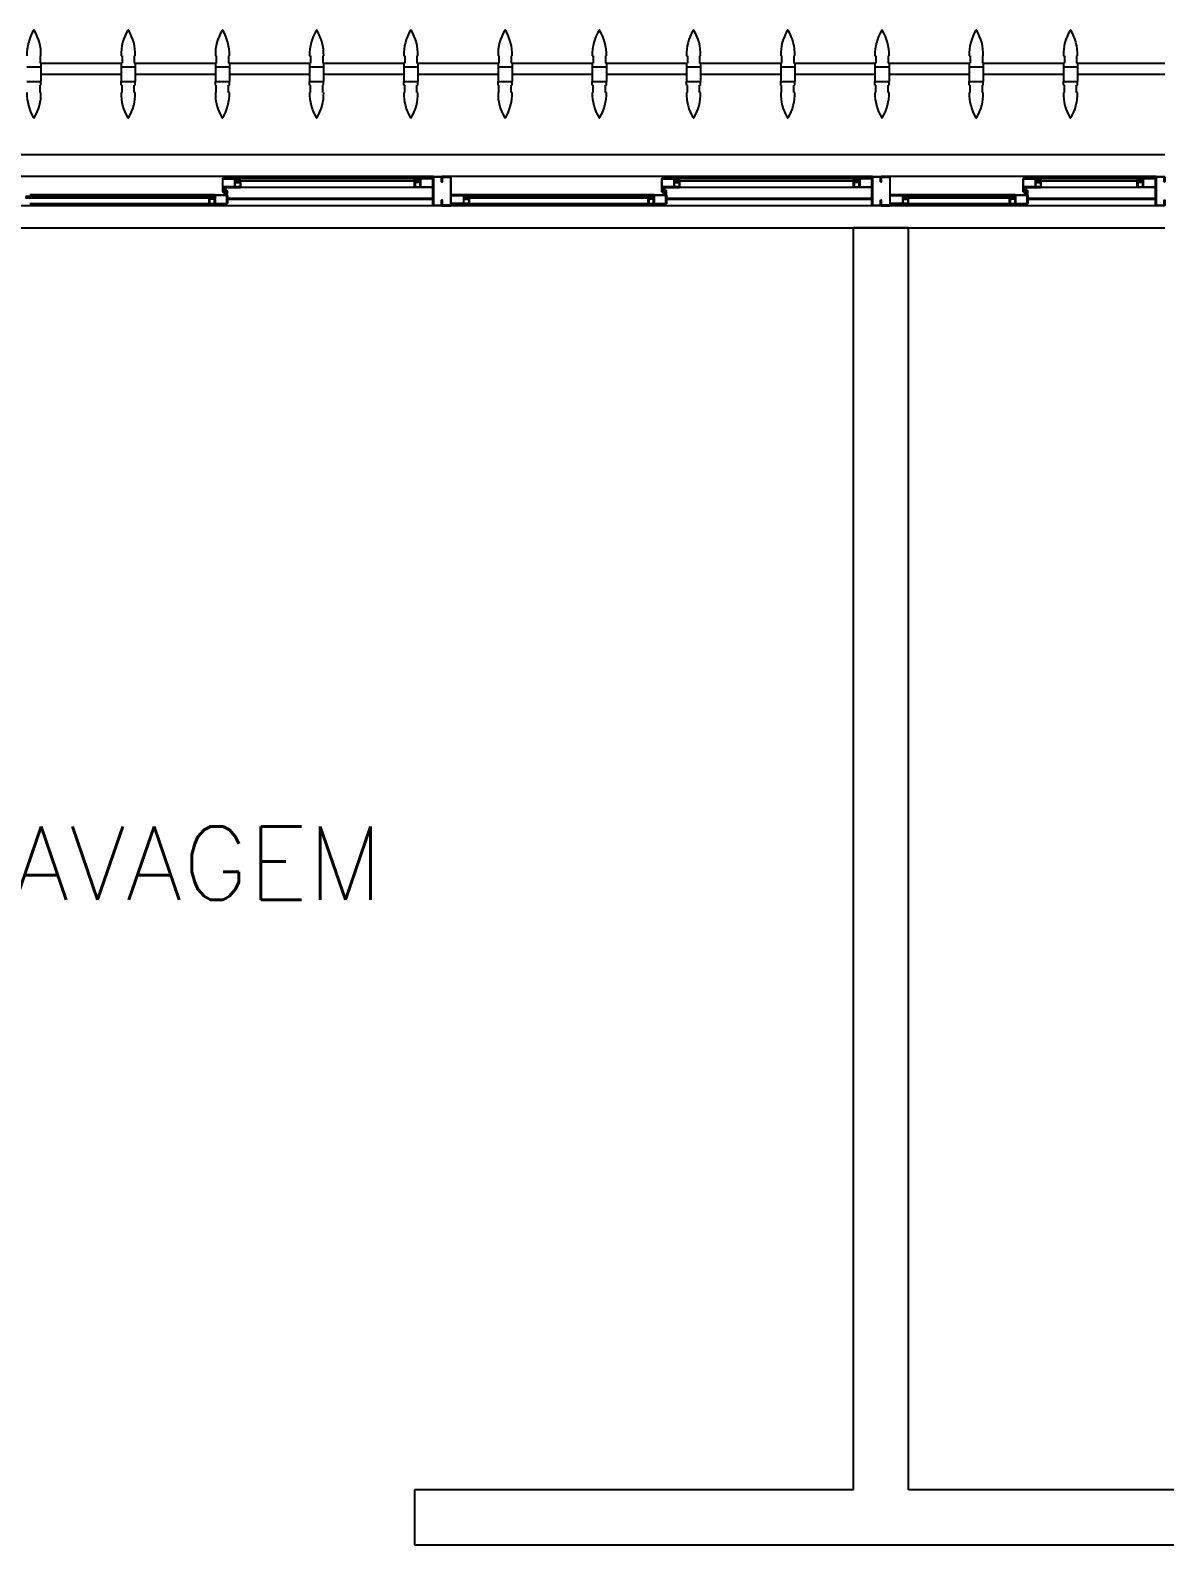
# Model space of a CAD drawing. Header units: millimetres. Extents: x 2686 to 2939, y 1294 to 1441.
# Drawn here: x 2763.171 to 2766.271, y 1406.775 to 1410.915 of the extents above; entities that cross this region are included whole.
import ezdxf

# ---------------------------------------------------------------- set-up
doc = ezdxf.new("R2010")
doc.units = ezdxf.units.MM
for name, color, linetype in [('AR-ALV', 2, 'Continuous'), ('AR-BRISES', 1, 'Continuous'), ('AR-ESQ', 1, 'Continuous'), ('AR-PEITORIL', 1, 'Continuous'), ('BR-PAINEL', 1, 'Continuous'), ('BR-SUPORTE', 1, 'Continuous'), ('DT-ESQ-BAGUETE-C', 1, 'Continuous'), ('DT-ESQ-BAGUETE-V', 1, 'Continuous'), ('DT-ESQ-CHAPA DOBRADA-V', 1, 'Continuous'), ('DT-ESQ-PERFIL CADEIRA-C', 2, 'Continuous'), ('DT-ESQ-PERFIL CADEIRA-V', 2, 'Continuous'), ('DT-ESQ-PERFIL U SIMPLES-C', 2, 'Continuous'), ('DT-ESQ-PERFIL U-C', 2, 'Continuous'), ('DT-ESQ-PERFIL U-V', 1, 'Continuous'), ('DT-ESQ-VIDRO-C', 2, 'Continuous'), ('DT-TXTMOD', 1, 'Continuous'), ('TEXTO', 2, 'Continuous')]:
    doc.layers.add(name, color=color, linetype=linetype)
doc.styles.add('S10', font='simplex.shx', dxfattribs={"height": 0.1})
doc.styles.add('UNB-100', font='simplex.shx', dxfattribs={"height": 0.2})

# ---------------------------------------------------------------- blocks, each defined once
blk = doc.blocks.new('EF40-P')
at = {"layer": 'DT-ESQ-BAGUETE-C', "ltscale": 0.1}
for points in [[(0.4225, -0.08), (0.409, -0.08), (0.409, -0.0785), (0.422, -0.0785, 0.414214), (0.4225, -0.078), (0.4225, -0.067, 0.414214), (0.422, -0.0665), (0.409, -0.0665), (0.409, -0.065), (0.4225, -0.065, -0.414214), (0.424, -0.0665), (0.424, -0.0785, -0.414214)], [(0.7015, -0.08), (0.715, -0.08), (0.715, -0.0785), (0.702, -0.0785, -0.414214), (0.7015, -0.078), (0.7015, -0.067, -0.414214), (0.702, -0.0665), (0.715, -0.0665), (0.715, -0.065), (0.7015, -0.065, 0.414214), (0.7, -0.0665), (0.7, -0.0785, 0.414214)], [(1.41, -0.08), (1.3965, -0.08), (1.3965, -0.0785), (1.4095, -0.0785, 0.414214), (1.41, -0.078), (1.41, -0.067, 0.414214), (1.4095, -0.0665), (1.3965, -0.0665), (1.3965, -0.065), (1.41, -0.065, -0.414214), (1.4115, -0.0665), (1.4115, -0.0785, -0.414214)], [(1.9015, -0.08), (1.915, -0.08), (1.915, -0.0785), (1.902, -0.0785, -0.414214), (1.9015, -0.078), (1.9015, -0.067, -0.414214), (1.902, -0.0665), (1.915, -0.0665), (1.915, -0.065), (1.9015, -0.065, 0.414214), (1.9, -0.0665), (1.9, -0.0785, 0.414214)], [(2.61, -0.08), (2.5965, -0.08), (2.5965, -0.0785), (2.6095, -0.0785, 0.414214), (2.61, -0.078), (2.61, -0.067, 0.414214), (2.6095, -0.0665), (2.5965, -0.0665), (2.5965, -0.065), (2.61, -0.065, -0.414214), (2.6115, -0.0665), (2.6115, -0.0785, -0.414214)], [(0.0735, -0.125), (0.06, -0.125), (0.06, -0.1235), (0.073, -0.1235, 0.414214), (0.0735, -0.123), (0.0735, -0.112, 0.414214), (0.073, -0.1115), (0.06, -0.1115), (0.06, -0.11), (0.0735, -0.11, -0.414214), (0.075, -0.1115), (0.075, -0.1235, -0.414214)], [(0.339, -0.125), (0.3525, -0.125), (0.3525, -0.1235), (0.3395, -0.1235, -0.414214), (0.339, -0.123), (0.339, -0.112, -0.414214), (0.3395, -0.1115), (0.3525, -0.1115), (0.3525, -0.11), (0.339, -0.11, 0.414214), (0.3375, -0.1115), (0.3375, -0.1235, 0.414214)], [(0.8485, -0.125), (0.835, -0.125), (0.835, -0.1235), (0.848, -0.1235, 0.414214), (0.8485, -0.123), (0.8485, -0.112, 0.414214), (0.848, -0.1115), (0.835, -0.1115), (0.835, -0.11), (0.8485, -0.11, -0.414214), (0.85, -0.1115), (0.85, -0.1235, -0.414214)], [(1.3265, -0.125), (1.34, -0.125), (1.34, -0.1235), (1.327, -0.1235, -0.414214), (1.3265, -0.123), (1.3265, -0.112, -0.414214), (1.327, -0.1115), (1.34, -0.1115), (1.34, -0.11), (1.3265, -0.11, 0.414214), (1.325, -0.1115), (1.325, -0.1235, 0.414214)], [(2.0485, -0.125), (2.035, -0.125), (2.035, -0.1235), (2.048, -0.1235, 0.414214), (2.0485, -0.123), (2.0485, -0.112, 0.414214), (2.048, -0.1115), (2.035, -0.1115), (2.035, -0.11), (2.0485, -0.11, -0.414214), (2.05, -0.1115), (2.05, -0.1235, -0.414214)], [(2.5265, -0.125), (2.54, -0.125), (2.54, -0.1235), (2.527, -0.1235, -0.414214), (2.5265, -0.123), (2.5265, -0.112, -0.414214), (2.527, -0.1115), (2.54, -0.1115), (2.54, -0.11), (2.5265, -0.11, 0.414214), (2.525, -0.1115), (2.525, -0.1235, 0.414214)]]:
    blk.add_lwpolyline(points, format="xyb", close=True, dxfattribs=at)
at = {"layer": 'DT-ESQ-BAGUETE-V', "ltscale": 0.1}
for p, q in [((0.4225, -0.065), (0.7015, -0.065)), ((1.41, -0.065), (1.9015, -0.065)), ((2.61, -0.065), (3.1015, -0.065)), ((0.0735, -0.11), (0.339, -0.11)), ((0.8485, -0.11), (1.3265, -0.11)), ((2.0485, -0.11), (2.5265, -0.11))]:
    blk.add_line(p, q, dxfattribs=at)
at = {"layer": 'DT-ESQ-CHAPA DOBRADA-V', "ltscale": 0.1}
for p, q in [((0.025, -0.077), (0.374, -0.077)), ((0.025, -0.08), (0.374, -0.08)), ((0.8, -0.077), (1.3615, -0.077)), ((0.8, -0.08), (1.3615, -0.08)), ((2, -0.077), (2.5615, -0.077)), ((2, -0.08), (2.5615, -0.08))]:
    blk.add_line(p, q, dxfattribs=at)
at = {"layer": 'DT-ESQ-PERFIL CADEIRA-C', "ltscale": 0.1}
for p, q in [((0.376, -0.0885), (0.4225, -0.0885)), ((0.75, -0.0885), (0.7015, -0.0885)), ((1.3635, -0.0885), (1.41, -0.0885)), ((1.95, -0.0885), (1.9015, -0.0885)), ((2.5635, -0.0885), (2.61, -0.0885)), ((0.025, -0.1335), (0.0735, -0.1335)), ((0.3855, -0.1335), (0.339, -0.1335)), ((0.8, -0.1335), (0.8485, -0.1335)), ((1.373, -0.1335), (1.3265, -0.1335)), ((2, -0.1335), (2.0485, -0.1335)), ((2.573, -0.1335), (2.5265, -0.1335))]:
    blk.add_line(p, q, dxfattribs=at)
for points in [[(0.4225, -0.087, -1), (0.4225, -0.09), (0.376, -0.09, -0.414214), (0.374, -0.088), (0.374, -0.067, -0.414214), (0.376, -0.065), (0.4075, -0.065, -0.414214), (0.409, -0.0665), (0.409, -0.087)], [(0.409, -0.0885, -0.198913), (0.4079, -0.0881, -0.198913), (0.4075, -0.087), (0.4075, -0.067, 0.414214), (0.407, -0.0665), (0.376, -0.0665, 0.414214), (0.3755, -0.067), (0.3755, -0.088, 0.414214), (0.376, -0.0885)], [(0.7015, -0.09), (0.75, -0.09), (0.75, -0.0885), (0.715, -0.0885, 0.198912), (0.7161, -0.0881, 0.198913), (0.7165, -0.087), (0.7165, -0.067, -0.414214), (0.717, -0.0665), (0.75, -0.0665), (0.75, -0.065), (0.7165, -0.065, 0.414214), (0.715, -0.0665), (0.715, -0.0785), (0.715, -0.08), (0.715, -0.087), (0.7015, -0.087, 1)], [(1.41, -0.087, -1), (1.41, -0.09), (1.3635, -0.09, -0.414214), (1.3615, -0.088), (1.3615, -0.067, -0.414214), (1.3635, -0.065), (1.395, -0.065, -0.414214), (1.3965, -0.0665), (1.3965, -0.087)], [(1.3965, -0.0885, -0.198913), (1.3954, -0.0881, -0.198913), (1.395, -0.087), (1.395, -0.067, 0.414214), (1.3945, -0.0665), (1.3635, -0.0665, 0.414214), (1.363, -0.067), (1.363, -0.088, 0.414214), (1.3635, -0.0885)], [(1.9015, -0.09), (1.95, -0.09), (1.95, -0.0885), (1.915, -0.0885, 0.198912), (1.9161, -0.0881, 0.198913), (1.9165, -0.087), (1.9165, -0.067, -0.414214), (1.917, -0.0665), (1.95, -0.0665), (1.95, -0.065), (1.9165, -0.065, 0.414214), (1.915, -0.0665), (1.915, -0.0785), (1.915, -0.08), (1.915, -0.087), (1.9015, -0.087, 1)], [(2.61, -0.087, -1), (2.61, -0.09), (2.5635, -0.09, -0.414214), (2.5615, -0.088), (2.5615, -0.067, -0.414214), (2.5635, -0.065), (2.595, -0.065, -0.414214), (2.5965, -0.0665), (2.5965, -0.087)], [(2.5965, -0.0885, -0.198913), (2.5954, -0.0881, -0.198913), (2.595, -0.087), (2.595, -0.067, 0.414214), (2.5945, -0.0665), (2.5635, -0.0665, 0.414214), (2.563, -0.067), (2.563, -0.088, 0.414214), (2.5635, -0.0885)], [(0.0735, -0.135), (0.025, -0.135), (0.025, -0.1335), (0.06, -0.1335, -0.198912), (0.0589, -0.1331, -0.198913), (0.0585, -0.132), (0.0585, -0.112, 0.414214), (0.058, -0.1115), (0.025, -0.1115), (0.025, -0.11), (0.0585, -0.11, -0.414214), (0.06, -0.1115), (0.06, -0.1235), (0.06, -0.125), (0.06, -0.132), (0.0735, -0.132, -1)], [(0.339, -0.132, 1), (0.339, -0.135), (0.3855, -0.135, 0.414214), (0.3875, -0.133), (0.3875, -0.112, 0.414214), (0.3855, -0.11), (0.354, -0.11, 0.414214), (0.3525, -0.1115), (0.3525, -0.132)], [(0.3525, -0.1335, 0.198913), (0.3536, -0.1331, 0.198913), (0.354, -0.132), (0.354, -0.112, -0.414214), (0.3545, -0.1115), (0.3855, -0.1115, -0.414214), (0.386, -0.112), (0.386, -0.133, -0.414214), (0.3855, -0.1335)], [(0.8485, -0.135), (0.8, -0.135), (0.8, -0.1335), (0.835, -0.1335, -0.198912), (0.8339, -0.1331, -0.198913), (0.8335, -0.132), (0.8335, -0.112, 0.414214), (0.833, -0.1115), (0.8, -0.1115), (0.8, -0.11), (0.8335, -0.11, -0.414214), (0.835, -0.1115), (0.835, -0.1235), (0.835, -0.125), (0.835, -0.132), (0.8485, -0.132, -1)], [(1.3265, -0.132, 1), (1.3265, -0.135), (1.373, -0.135, 0.414214), (1.375, -0.133), (1.375, -0.112, 0.414214), (1.373, -0.11), (1.3415, -0.11, 0.414214), (1.34, -0.1115), (1.34, -0.132)], [(1.34, -0.1335, 0.198913), (1.3411, -0.1331, 0.198913), (1.3415, -0.132), (1.3415, -0.112, -0.414214), (1.342, -0.1115), (1.373, -0.1115, -0.414214), (1.3735, -0.112), (1.3735, -0.133, -0.414214), (1.373, -0.1335)], [(2.0485, -0.135), (2, -0.135), (2, -0.1335), (2.035, -0.1335, -0.198912), (2.0339, -0.1331, -0.198913), (2.0335, -0.132), (2.0335, -0.112, 0.414214), (2.033, -0.1115), (2, -0.1115), (2, -0.11), (2.0335, -0.11, -0.414214), (2.035, -0.1115), (2.035, -0.1235), (2.035, -0.125), (2.035, -0.132), (2.0485, -0.132, -1)], [(2.5265, -0.132, 1), (2.5265, -0.135), (2.573, -0.135, 0.414214), (2.575, -0.133), (2.575, -0.112, 0.414214), (2.573, -0.11), (2.5415, -0.11, 0.414214), (2.54, -0.1115), (2.54, -0.132)], [(2.54, -0.1335, 0.198913), (2.5411, -0.1331, 0.198913), (2.5415, -0.132), (2.5415, -0.112, -0.414214), (2.542, -0.1115), (2.573, -0.1115, -0.414214), (2.5735, -0.112), (2.5735, -0.133, -0.414214), (2.573, -0.1335)]]:
    blk.add_lwpolyline(points, format="xyb", close=True, dxfattribs=at)
at = {"layer": 'DT-ESQ-PERFIL CADEIRA-V', "ltscale": 0.1}
for p, q in [((0.4075, -0.09), (0.7015, -0.09)), ((1.395, -0.09), (1.9015, -0.09)), ((2.595, -0.09), (3.1015, -0.09)), ((0.0735, -0.135), (0.339, -0.135)), ((0.8485, -0.135), (1.3265, -0.135)), ((2.0485, -0.135), (2.5265, -0.135))]:
    blk.add_line(p, q, dxfattribs=at)
at = {"layer": 'DT-ESQ-PERFIL U SIMPLES-C', "ltscale": 0.1}
for points in [[(0.376, -0.102), (0.384, -0.102), (0.384, -0.1005), (0.376, -0.1005, -0.414214), (0.3755, -0.1), (0.3755, -0.092, -0.414214), (0.376, -0.0915), (0.384, -0.0915), (0.384, -0.09), (0.376, -0.09, 0.414214), (0.374, -0.092), (0.374, -0.1, 0.414214)], [(0.3855, -0.098), (0.3775, -0.098), (0.3775, -0.0995), (0.3855, -0.0995, -0.414214), (0.386, -0.1), (0.386, -0.108, -0.414214), (0.3855, -0.1085), (0.3775, -0.1085), (0.3775, -0.11), (0.3855, -0.11, 0.414214), (0.3875, -0.108), (0.3875, -0.1, 0.414214)], [(1.3635, -0.102), (1.3715, -0.102), (1.3715, -0.1005), (1.3635, -0.1005, -0.414214), (1.363, -0.1), (1.363, -0.092, -0.414214), (1.3635, -0.0915), (1.3715, -0.0915), (1.3715, -0.09), (1.3635, -0.09, 0.414214), (1.3615, -0.092), (1.3615, -0.1, 0.414214)], [(1.373, -0.098), (1.365, -0.098), (1.365, -0.0995), (1.373, -0.0995, -0.414214), (1.3735, -0.1), (1.3735, -0.108, -0.414214), (1.373, -0.1085), (1.365, -0.1085), (1.365, -0.11), (1.373, -0.11, 0.414214), (1.375, -0.108), (1.375, -0.1, 0.414214)], [(2.5635, -0.102), (2.5715, -0.102), (2.5715, -0.1005), (2.5635, -0.1005, -0.414214), (2.563, -0.1), (2.563, -0.092, -0.414214), (2.5635, -0.0915), (2.5715, -0.0915), (2.5715, -0.09), (2.5635, -0.09, 0.414214), (2.5615, -0.092), (2.5615, -0.1, 0.414214)], [(2.573, -0.098), (2.565, -0.098), (2.565, -0.0995), (2.573, -0.0995, -0.414214), (2.5735, -0.1), (2.5735, -0.108, -0.414214), (2.573, -0.1085), (2.565, -0.1085), (2.565, -0.11), (2.573, -0.11, 0.414214), (2.575, -0.108), (2.575, -0.1, 0.414214)]]:
    blk.add_lwpolyline(points, format="xyb", close=True, dxfattribs=at)
at = {"layer": 'DT-ESQ-PERFIL U-C', "ltscale": 0.1}
for points in [[(0, -0.0615, -0.414214), (0.0015, -0.06), (0.0235, -0.06, -0.414214), (0.025, -0.0615), (0.025, -0.1385, -0.414214), (0.0235, -0.14), (0.0015, -0.14, -0.414214), (0, -0.1385), (0, -0.125), (0.0015, -0.125), (0.0015, -0.138, 0.414214), (0.002, -0.1385), (0.023, -0.1385, 0.414214), (0.0235, -0.138), (0.0235, -0.062, 0.414214), (0.023, -0.0615), (0.002, -0.0615, 0.414214), (0.0015, -0.062), (0.0015, -0.075), (0, -0.075)], [(0.775, -0.0615, 0.414214), (0.7735, -0.06), (0.7515, -0.06, 0.414214), (0.75, -0.0615), (0.75, -0.1385, 0.414214), (0.7515, -0.14), (0.7735, -0.14, 0.414214), (0.775, -0.1385), (0.775, -0.125), (0.7735, -0.125), (0.7735, -0.138, -0.414214), (0.773, -0.1385), (0.752, -0.1385, -0.414214), (0.7515, -0.138), (0.7515, -0.062, -0.414214), (0.752, -0.0615), (0.773, -0.0615, -0.414214), (0.7735, -0.062), (0.7735, -0.075), (0.775, -0.075)], [(0.775, -0.0615, -0.414214), (0.7765, -0.06), (0.7985, -0.06, -0.414214), (0.8, -0.0615), (0.8, -0.1385, -0.414214), (0.7985, -0.14), (0.7765, -0.14, -0.414214), (0.775, -0.1385), (0.775, -0.125), (0.7765, -0.125), (0.7765, -0.138, 0.414214), (0.777, -0.1385), (0.798, -0.1385, 0.414214), (0.7985, -0.138), (0.7985, -0.062, 0.414214), (0.798, -0.0615), (0.777, -0.0615, 0.414214), (0.7765, -0.062), (0.7765, -0.075), (0.775, -0.075)], [(1.975, -0.0615, 0.414214), (1.9735, -0.06), (1.9515, -0.06, 0.414214), (1.95, -0.0615), (1.95, -0.1385, 0.414214), (1.9515, -0.14), (1.9735, -0.14, 0.414214), (1.975, -0.1385), (1.975, -0.125), (1.9735, -0.125), (1.9735, -0.138, -0.414214), (1.973, -0.1385), (1.952, -0.1385, -0.414214), (1.9515, -0.138), (1.9515, -0.062, -0.414214), (1.952, -0.0615), (1.973, -0.0615, -0.414214), (1.9735, -0.062), (1.9735, -0.075), (1.975, -0.075)], [(1.975, -0.0615, -0.414214), (1.9765, -0.06), (1.9985, -0.06, -0.414214), (2, -0.0615), (2, -0.1385, -0.414214), (1.9985, -0.14), (1.9765, -0.14, -0.414214), (1.975, -0.1385), (1.975, -0.125), (1.9765, -0.125), (1.9765, -0.138, 0.414214), (1.977, -0.1385), (1.998, -0.1385, 0.414214), (1.9985, -0.138), (1.9985, -0.062, 0.414214), (1.998, -0.0615), (1.977, -0.0615, 0.414214), (1.9765, -0.062), (1.9765, -0.075), (1.975, -0.075)]]:
    blk.add_lwpolyline(points, format="xyb", close=True, dxfattribs=at)
at = {"layer": 'DT-ESQ-PERFIL U-V', "ltscale": 0.1}
for p, q in [((0.0235, -0.06), (0.7515, -0.06)), ((0.7985, -0.06), (1.9515, -0.06)), ((1.9985, -0.06), (3.1515, -0.06)), ((0.0235, -0.14), (0.7515, -0.14)), ((0.7985, -0.14), (1.9515, -0.14)), ((1.9985, -0.14), (3.1515, -0.14))]:
    blk.add_line(p, q, dxfattribs=at)
at = {"layer": 'DT-ESQ-VIDRO-C', "ltscale": 0.1}
for points in [[(0.7125, -0.085), (0.7125, -0.082), (0.4115, -0.082), (0.4115, -0.085)], [(1.9125, -0.085), (1.9125, -0.082), (1.399, -0.082), (1.399, -0.085)], [(3.1125, -0.085), (3.1125, -0.082), (2.599, -0.082), (2.599, -0.085)], [(0.063, -0.13), (0.063, -0.127), (0.3495, -0.127), (0.3495, -0.13)], [(0.838, -0.13), (0.838, -0.127), (1.337, -0.127), (1.337, -0.13)], [(2.038, -0.13), (2.038, -0.127), (2.537, -0.127), (2.537, -0.13)]]:
    blk.add_lwpolyline(points, close=True, dxfattribs=at)
at = {"layer": 'DT-TXTMOD', "ltscale": 0.1, "style": 'S10', "flags": 3}
for tag, p in [('M01', (0.025, -0.28)), ('M02', (0.3253, -0.28)), ('M03', (0.627, -0.28)), ('M04', (0.9288, -0.28)), ('M05', (1.2306, -0.28)), ('M06', (1.5323, -0.28)), ('M07', (1.8341, -0.28)), ('M08', (2.1359, -0.28)), ('M09', (2.4376, -0.28)), ('M10', (2.7394, -0.28)), ('M11', (3.0412, -0.28)), ('M12', (3.3429, -0.28)), ('M13', (3.6447, -0.28)), ('M14', (3.9464, -0.28)), ('M15', (4.2482, -0.28)), ('M16', (4.55, -0.28)), ('M17', (4.8517, -0.28))]:
    blk.add_attdef(tag, p, '', height=0.1, dxfattribs=at)
blk = doc.blocks.new('BR-MODULO8')
at = {"layer": 'BR-PAINEL'}
for p, q in [((-3.0733, 0.27), (-3.0733, 0.25)), ((-3.0708, 0.27), (-3.0733, 0.27)), ((-3.0708, 0.25), (-3.0733, 0.25)), ((-3.0708, 0.25), (-3.0708, 0.24)), ((-2.8517, 0.27), (-2.8492, 0.27)), ((-2.8517, 0.25), (-2.8517, 0.24)), ((-2.8517, 0.25), (-2.8492, 0.25)), ((-2.8492, 0.27), (-2.8492, 0.25)), ((-2.8158, 0.27), (-2.8158, 0.25)), ((-2.8133, 0.27), (-2.8158, 0.27)), ((-2.8133, 0.25), (-2.8158, 0.25)), ((-2.8133, 0.25), (-2.8133, 0.24)), ((-2.5942, 0.27), (-2.5917, 0.27)), ((-2.5942, 0.25), (-2.5942, 0.24)), ((-2.5942, 0.25), (-2.5917, 0.25)), ((-2.5917, 0.27), (-2.5917, 0.25)), ((-2.5583, 0.27), (-2.5583, 0.25)), ((-2.5558, 0.27), (-2.5583, 0.27)), ((-2.5558, 0.25), (-2.5583, 0.25)), ((-2.5558, 0.25), (-2.5558, 0.24)), ((-2.3367, 0.27), (-2.3342, 0.27)), ((-2.3367, 0.25), (-2.3367, 0.24)), ((-2.3367, 0.25), (-2.3342, 0.25)), ((-2.3342, 0.27), (-2.3342, 0.25)), ((-2.3008, 0.27), (-2.3008, 0.25)), ((-2.2983, 0.27), (-2.3008, 0.27)), ((-2.2983, 0.25), (-2.3008, 0.25)), ((-2.2983, 0.25), (-2.2983, 0.24)), ((-2.0792, 0.27), (-2.0767, 0.27)), ((-2.0792, 0.25), (-2.0792, 0.24)), ((-2.0792, 0.25), (-2.0767, 0.25)), ((-2.0767, 0.27), (-2.0767, 0.25)), ((-2.0433, 0.27), (-2.0433, 0.25)), ((-2.0408, 0.27), (-2.0433, 0.27)), ((-2.0408, 0.25), (-2.0433, 0.25)), ((-2.0408, 0.25), (-2.0408, 0.24)), ((-1.8217, 0.27), (-1.8192, 0.27)), ((-1.8217, 0.25), (-1.8217, 0.24)), ((-1.8217, 0.25), (-1.8192, 0.25)), ((-1.8192, 0.27), (-1.8192, 0.25)), ((-1.7858, 0.27), (-1.7858, 0.25)), ((-1.7833, 0.27), (-1.7858, 0.27)), ((-1.7833, 0.25), (-1.7858, 0.25)), ((-1.7833, 0.25), (-1.7833, 0.24)), ((-1.5642, 0.27), (-1.5617, 0.27)), ((-1.5642, 0.25), (-1.5642, 0.24)), ((-1.5642, 0.25), (-1.5617, 0.25)), ((-1.5617, 0.27), (-1.5617, 0.25)), ((-1.5283, 0.27), (-1.5283, 0.25)), ((-1.5258, 0.27), (-1.5283, 0.27)), ((-1.5258, 0.25), (-1.5283, 0.25)), ((-1.5258, 0.25), (-1.5258, 0.24)), ((-1.3067, 0.27), (-1.3042, 0.27)), ((-1.3067, 0.25), (-1.3067, 0.24)), ((-1.3067, 0.25), (-1.3042, 0.25)), ((-1.3042, 0.27), (-1.3042, 0.25)), ((-1.2708, 0.27), (-1.2708, 0.25)), ((-1.2683, 0.27), (-1.2708, 0.27)), ((-1.2683, 0.25), (-1.2708, 0.25)), ((-1.2683, 0.25), (-1.2683, 0.24)), ((-1.0492, 0.27), (-1.0467, 0.27)), ((-1.0492, 0.25), (-1.0492, 0.24)), ((-1.0492, 0.25), (-1.0467, 0.25)), ((-1.0467, 0.27), (-1.0467, 0.25)), ((-1.0133, 0.27), (-1.0133, 0.25)), ((-1.0108, 0.27), (-1.0133, 0.27)), ((-1.0108, 0.25), (-1.0133, 0.25)), ((-1.0108, 0.25), (-1.0108, 0.24)), ((-0.7917, 0.27), (-0.7892, 0.27)), ((-0.7917, 0.25), (-0.7917, 0.24)), ((-0.7917, 0.25), (-0.7892, 0.25)), ((-0.7892, 0.27), (-0.7892, 0.25)), ((-0.7558, 0.27), (-0.7558, 0.25)), ((-0.7533, 0.27), (-0.7558, 0.27)), ((-0.7533, 0.25), (-0.7558, 0.25)), ((-0.7533, 0.25), (-0.7533, 0.24)), ((-0.5342, 0.27), (-0.5317, 0.27)), ((-0.5342, 0.25), (-0.5317, 0.25)), ((-0.5342, 0.25), (-0.5342, 0.24)), ((-0.5317, 0.27), (-0.5317, 0.25)), ((-0.4958, 0.27), (-0.4983, 0.27)), ((-0.4983, 0.27), (-0.4983, 0.25)), ((-0.4958, 0.25), (-0.4983, 0.25)), ((-0.4958, 0.25), (-0.4958, 0.24)), ((-0.2767, 0.27), (-0.2742, 0.27)), ((-0.2767, 0.25), (-0.2767, 0.24)), ((-0.2767, 0.25), (-0.2742, 0.25)), ((-0.2742, 0.27), (-0.2742, 0.25)), ((-0.2408, 0.27), (-0.2408, 0.25)), ((-0.2383, 0.27), (-0.2408, 0.27)), ((-0.2383, 0.25), (-0.2408, 0.25)), ((-0.2383, 0.25), (-0.2383, 0.24)), ((-3.1092, 0.24), (-3.0708, 0.24)), ((-3.0708, 0.24), (-3.0708, 0.2)), ((-2.8517, 0.24), (-2.8133, 0.24)), ((-2.8517, 0.24), (-2.8517, 0.2)), ((-2.8133, 0.24), (-2.8133, 0.2)), ((-2.5942, 0.24), (-2.5558, 0.24)), ((-2.5942, 0.24), (-2.5942, 0.2)), ((-2.5558, 0.24), (-2.5558, 0.2)), ((-2.3367, 0.24), (-2.2983, 0.24)), ((-2.3367, 0.24), (-2.3367, 0.2)), ((-2.2983, 0.24), (-2.2983, 0.2)), ((-2.0792, 0.24), (-2.0408, 0.24)), ((-2.0792, 0.24), (-2.0792, 0.2)), ((-2.0408, 0.24), (-2.0408, 0.2)), ((-1.8217, 0.24), (-1.7833, 0.24)), ((-1.8217, 0.24), (-1.8217, 0.2)), ((-1.7833, 0.24), (-1.7833, 0.2)), ((-1.5642, 0.24), (-1.5258, 0.24)), ((-1.5642, 0.24), (-1.5642, 0.2)), ((-1.5258, 0.24), (-1.5258, 0.2)), ((-1.3067, 0.24), (-1.2683, 0.24)), ((-1.3067, 0.24), (-1.3067, 0.2)), ((-1.2683, 0.24), (-1.2683, 0.2)), ((-1.0492, 0.24), (-1.0108, 0.24)), ((-1.0492, 0.24), (-1.0492, 0.2)), ((-1.0108, 0.24), (-1.0108, 0.2)), ((-0.7917, 0.24), (-0.7533, 0.24)), ((-0.7917, 0.24), (-0.7917, 0.2)), ((-0.7533, 0.24), (-0.7533, 0.2)), ((-0.5342, 0.24), (-0.5342, 0.2)), ((-0.5342, 0.24), (-0.4958, 0.24)), ((-0.4958, 0.24), (-0.4958, 0.2)), ((-0.2767, 0.24), (-0.2383, 0.24)), ((-0.2767, 0.24), (-0.2767, 0.2)), ((-0.2383, 0.24), (-0.2383, 0.2)), ((-3.1092, 0.2), (-3.0708, 0.2)), ((-3.0708, 0.19), (-3.0733, 0.19)), ((-3.0733, 0.17), (-3.0733, 0.19)), ((-3.0708, 0.17), (-3.0733, 0.17)), ((-3.0708, 0.19), (-3.0708, 0.2)), ((-2.8517, 0.2), (-2.8133, 0.2)), ((-2.8517, 0.19), (-2.8517, 0.2)), ((-2.8517, 0.19), (-2.8492, 0.19)), ((-2.8517, 0.17), (-2.8492, 0.17)), ((-2.8492, 0.17), (-2.8492, 0.19)), ((-2.8133, 0.19), (-2.8158, 0.19)), ((-2.8158, 0.17), (-2.8158, 0.19)), ((-2.8133, 0.17), (-2.8158, 0.17)), ((-2.8133, 0.19), (-2.8133, 0.2)), ((-2.5942, 0.2), (-2.5558, 0.2)), ((-2.5942, 0.19), (-2.5942, 0.2)), ((-2.5942, 0.19), (-2.5917, 0.19)), ((-2.5942, 0.17), (-2.5917, 0.17)), ((-2.5917, 0.17), (-2.5917, 0.19)), ((-2.5558, 0.19), (-2.5583, 0.19)), ((-2.5583, 0.17), (-2.5583, 0.19)), ((-2.5558, 0.17), (-2.5583, 0.17)), ((-2.5558, 0.19), (-2.5558, 0.2)), ((-2.3367, 0.2), (-2.2983, 0.2)), ((-2.3367, 0.19), (-2.3367, 0.2)), ((-2.3367, 0.19), (-2.3342, 0.19)), ((-2.3367, 0.17), (-2.3342, 0.17)), ((-2.3342, 0.17), (-2.3342, 0.19)), ((-2.2983, 0.19), (-2.3008, 0.19)), ((-2.3008, 0.17), (-2.3008, 0.19)), ((-2.2983, 0.17), (-2.3008, 0.17)), ((-2.2983, 0.19), (-2.2983, 0.2)), ((-2.0792, 0.2), (-2.0408, 0.2)), ((-2.0792, 0.19), (-2.0792, 0.2)), ((-2.0792, 0.19), (-2.0767, 0.19)), ((-2.0792, 0.17), (-2.0767, 0.17)), ((-2.0767, 0.17), (-2.0767, 0.19)), ((-2.0408, 0.19), (-2.0433, 0.19)), ((-2.0433, 0.17), (-2.0433, 0.19)), ((-2.0408, 0.17), (-2.0433, 0.17)), ((-2.0408, 0.19), (-2.0408, 0.2)), ((-1.8217, 0.2), (-1.7833, 0.2)), ((-1.8217, 0.19), (-1.8217, 0.2)), ((-1.8217, 0.19), (-1.8192, 0.19)), ((-1.8217, 0.17), (-1.8192, 0.17)), ((-1.8192, 0.17), (-1.8192, 0.19)), ((-1.7833, 0.19), (-1.7858, 0.19)), ((-1.7858, 0.17), (-1.7858, 0.19)), ((-1.7833, 0.17), (-1.7858, 0.17)), ((-1.7833, 0.19), (-1.7833, 0.2)), ((-1.5642, 0.2), (-1.5258, 0.2)), ((-1.5642, 0.19), (-1.5642, 0.2)), ((-1.5642, 0.19), (-1.5617, 0.19)), ((-1.5642, 0.17), (-1.5617, 0.17)), ((-1.5617, 0.17), (-1.5617, 0.19)), ((-1.5258, 0.19), (-1.5283, 0.19)), ((-1.5283, 0.17), (-1.5283, 0.19)), ((-1.5258, 0.17), (-1.5283, 0.17)), ((-1.5258, 0.19), (-1.5258, 0.2)), ((-1.3067, 0.2), (-1.2683, 0.2)), ((-1.3067, 0.19), (-1.3067, 0.2)), ((-1.3067, 0.19), (-1.3042, 0.19)), ((-1.3067, 0.17), (-1.3042, 0.17)), ((-1.3042, 0.17), (-1.3042, 0.19)), ((-1.2683, 0.19), (-1.2708, 0.19)), ((-1.2708, 0.17), (-1.2708, 0.19)), ((-1.2683, 0.17), (-1.2708, 0.17)), ((-1.2683, 0.19), (-1.2683, 0.2)), ((-1.0492, 0.2), (-1.0108, 0.2)), ((-1.0492, 0.19), (-1.0492, 0.2)), ((-1.0492, 0.19), (-1.0467, 0.19)), ((-1.0492, 0.17), (-1.0467, 0.17)), ((-1.0467, 0.17), (-1.0467, 0.19)), ((-1.0108, 0.19), (-1.0133, 0.19)), ((-1.0133, 0.17), (-1.0133, 0.19)), ((-1.0108, 0.17), (-1.0133, 0.17)), ((-1.0108, 0.19), (-1.0108, 0.2)), ((-0.7917, 0.2), (-0.7533, 0.2)), ((-0.7917, 0.19), (-0.7917, 0.2)), ((-0.7917, 0.19), (-0.7892, 0.19)), ((-0.7917, 0.17), (-0.7892, 0.17)), ((-0.7892, 0.17), (-0.7892, 0.19)), ((-0.7533, 0.19), (-0.7558, 0.19)), ((-0.7558, 0.17), (-0.7558, 0.19)), ((-0.7533, 0.17), (-0.7558, 0.17)), ((-0.7533, 0.19), (-0.7533, 0.2)), ((-0.5342, 0.19), (-0.5342, 0.2)), ((-0.5342, 0.2), (-0.4958, 0.2)), ((-0.5342, 0.19), (-0.5317, 0.19)), ((-0.5342, 0.17), (-0.5317, 0.17)), ((-0.5317, 0.17), (-0.5317, 0.19)), ((-0.4983, 0.17), (-0.4983, 0.19)), ((-0.4958, 0.19), (-0.4983, 0.19)), ((-0.4958, 0.17), (-0.4983, 0.17)), ((-0.4958, 0.19), (-0.4958, 0.2)), ((-0.2767, 0.2), (-0.2383, 0.2)), ((-0.2767, 0.19), (-0.2767, 0.2)), ((-0.2767, 0.19), (-0.2742, 0.19)), ((-0.2767, 0.17), (-0.2742, 0.17)), ((-0.2742, 0.17), (-0.2742, 0.19)), ((-0.2383, 0.19), (-0.2408, 0.19)), ((-0.2408, 0.17), (-0.2408, 0.19)), ((-0.2383, 0.17), (-0.2408, 0.17)), ((-0.2383, 0.19), (-0.2383, 0.2))]:
    blk.add_line(p, q, dxfattribs=at)
for centre, radius, start, end in [((-2.9842, 0.2739), 0.1251, 148.4721, 181.772), ((-3.09, 0.3387), 0.001, 37.1012, 142.8988), ((-3.1958, 0.2739), 0.1251, 358.228, 31.5279), ((-2.7267, 0.2739), 0.1251, 148.4721, 181.772), ((-2.8325, 0.3387), 0.001, 37.1012, 142.8988), ((-2.9383, 0.2739), 0.1251, 358.228, 31.5279), ((-2.4692, 0.2739), 0.1251, 148.4721, 181.772), ((-2.575, 0.3387), 0.001, 37.1012, 142.8988), ((-2.6808, 0.2739), 0.1251, 358.228, 31.5279), ((-2.2117, 0.2739), 0.1251, 148.4721, 181.772), ((-2.3175, 0.3387), 0.001, 37.1012, 142.8988), ((-2.4233, 0.2739), 0.1251, 358.228, 31.5279), ((-1.9542, 0.2739), 0.1251, 148.4721, 181.772), ((-2.06, 0.3387), 0.001, 37.1012, 142.8988), ((-2.1658, 0.2739), 0.1251, 358.228, 31.5279), ((-1.6967, 0.2739), 0.1251, 148.4721, 181.772), ((-1.8025, 0.3387), 0.001, 37.1012, 142.8988), ((-1.9083, 0.2739), 0.1251, 358.228, 31.5279), ((-1.4392, 0.2739), 0.1251, 148.4721, 181.772), ((-1.545, 0.3387), 0.001, 37.1012, 142.8988), ((-1.6508, 0.2739), 0.1251, 358.228, 31.5279), ((-1.1817, 0.2739), 0.1251, 148.4721, 181.772), ((-1.2875, 0.3387), 0.001, 37.1012, 142.8988), ((-1.3933, 0.2739), 0.1251, 358.228, 31.5279), ((-0.9242, 0.2739), 0.1251, 148.4721, 181.772), ((-1.03, 0.3387), 0.001, 37.1012, 142.8988), ((-1.1358, 0.2739), 0.1251, 358.228, 31.5279), ((-0.6667, 0.2739), 0.1251, 148.4721, 181.772), ((-0.7725, 0.3387), 0.001, 37.1012, 142.8988), ((-0.8783, 0.2739), 0.1251, 358.228, 31.5279), ((-0.4092, 0.2739), 0.1251, 148.4721, 181.772), ((-0.515, 0.3387), 0.001, 37.1012, 142.8988), ((-0.6208, 0.2739), 0.1251, 358.228, 31.5279), ((-0.1517, 0.2739), 0.1251, 148.4721, 181.772), ((-0.2575, 0.3387), 0.001, 37.1012, 142.8988), ((-0.3633, 0.2739), 0.1251, 358.228, 31.5279), ((-2.9842, 0.1661), 0.1251, 178.228, 211.5279), ((-3.1958, 0.1661), 0.1251, 328.4721, 1.772), ((-2.7267, 0.1661), 0.1251, 178.228, 211.5279), ((-2.9383, 0.1661), 0.1251, 328.4721, 1.772), ((-2.4692, 0.1661), 0.1251, 178.228, 211.5279), ((-2.6808, 0.1661), 0.1251, 328.4721, 1.772), ((-2.2117, 0.1661), 0.1251, 178.228, 211.5279), ((-2.4233, 0.1661), 0.1251, 328.4721, 1.772), ((-1.9542, 0.1661), 0.1251, 178.228, 211.5279), ((-2.1658, 0.1661), 0.1251, 328.4721, 1.772), ((-1.6967, 0.1661), 0.1251, 178.228, 211.5279), ((-1.9083, 0.1661), 0.1251, 328.4721, 1.772), ((-1.4392, 0.1661), 0.1251, 178.228, 211.5279), ((-1.6508, 0.1661), 0.1251, 328.4721, 1.772), ((-1.1817, 0.1661), 0.1251, 178.228, 211.5279), ((-1.3933, 0.1661), 0.1251, 328.4721, 1.772), ((-0.9242, 0.1661), 0.1251, 178.228, 211.5279), ((-1.1358, 0.1661), 0.1251, 328.4721, 1.772), ((-0.6667, 0.1661), 0.1251, 178.228, 211.5279), ((-0.8783, 0.1661), 0.1251, 328.4721, 1.772), ((-0.4092, 0.1661), 0.1251, 178.228, 211.5279), ((-0.6208, 0.1661), 0.1251, 328.4721, 1.772), ((-0.1517, 0.1661), 0.1251, 178.228, 211.5279), ((-0.3633, 0.1661), 0.1251, 328.4721, 1.772), ((-3.09, 0.1013), 0.001, 217.1012, 322.8988), ((-2.8325, 0.1013), 0.001, 217.1012, 322.8988), ((-2.575, 0.1013), 0.001, 217.1012, 322.8988), ((-2.3175, 0.1013), 0.001, 217.1012, 322.8988), ((-2.06, 0.1013), 0.001, 217.1012, 322.8988), ((-1.8025, 0.1013), 0.001, 217.1012, 322.8988), ((-1.545, 0.1013), 0.001, 217.1012, 322.8988), ((-1.2875, 0.1013), 0.001, 217.1012, 322.8988), ((-1.03, 0.1013), 0.001, 217.1012, 322.8988), ((-0.7725, 0.1013), 0.001, 217.1012, 322.8988), ((-0.515, 0.1013), 0.001, 217.1012, 322.8988), ((-0.2575, 0.1013), 0.001, 217.1012, 322.8988)]:
    blk.add_arc(centre, radius, start, end, dxfattribs=at)
at = {"layer": 'BR-SUPORTE'}
for p, q in [((-3.0708, 0.25), (-2.8492, 0.25)), ((-2.8133, 0.25), (-2.5917, 0.25)), ((-2.5558, 0.25), (-2.3342, 0.25)), ((-2.2983, 0.25), (-2.0767, 0.25)), ((-2.0408, 0.25), (-1.8192, 0.25)), ((-1.7833, 0.25), (-1.5617, 0.25)), ((-1.5258, 0.25), (-1.3042, 0.25)), ((-1.2683, 0.25), (-1.0467, 0.25)), ((-1.0108, 0.25), (-0.7892, 0.25)), ((-0.7533, 0.25), (-0.5317, 0.25)), ((-0.4958, 0.25), (-0.2742, 0.25)), ((-0.2383, 0.25), (0, 0.25)), ((-3.0708, 0.22), (-2.8517, 0.22)), ((-2.8133, 0.22), (-2.5942, 0.22)), ((-2.5558, 0.22), (-2.3367, 0.22)), ((-2.2983, 0.22), (-2.0792, 0.22)), ((-2.0408, 0.22), (-1.8217, 0.22)), ((-1.7833, 0.22), (-1.5642, 0.22)), ((-1.5258, 0.22), (-1.3067, 0.22)), ((-1.2683, 0.22), (-1.0492, 0.22)), ((-1.0108, 0.22), (-0.7917, 0.22)), ((-0.7533, 0.22), (-0.5342, 0.22)), ((-0.4958, 0.22), (-0.2767, 0.22)), ((-0.2383, 0.22), (0, 0.22))]:
    blk.add_line(p, q, dxfattribs=at)

msp = doc.modelspace()

# ---------------------------------------------------------------- linework, layer by layer
at = {"layer": 'AR-ALV'}
for p, q in [((2765.4207, 1406.9249), (2765.4207, 1410.3749)), ((2765.5707, 1410.3749), (2765.4207, 1410.3749)), ((2765.5707, 1406.9249), (2765.5707, 1410.3749)), ((2765.4207, 1406.9249), (2764.2207, 1406.9249)), ((2764.2207, 1406.9249), (2764.2207, 1406.7749)), ((2767.4705, 1406.9249), (2765.5707, 1406.9249)), ((2764.2207, 1406.7749), (2767.4705, 1406.7749))]:
    msp.add_line(p, q, dxfattribs=at)
at = {"layer": 'AR-PEITORIL'}
for p, q in [((2761.1207, 1410.5749), (2766.2707, 1410.5749)), ((2761.1207, 1410.3749), (2766.2707, 1410.3749))]:
    msp.add_line(p, q, dxfattribs=at)

# ---------------------------------------------------------------- block references
at = {"layer": 'AR-BRISES'}
msp.add_blockref('BR-MODULO8', (2766.2707, 1410.5749), dxfattribs=at)
at = {"layer": 'AR-ESQ', "rotation": 180}
msp.add_blockref('EF40-P', (2766.2707, 1410.3749), dxfattribs=at)

# ---------------------------------------------------------------- texts
at = {"layer": 'TEXTO', "style": 'UNB-100'}
msp.add_text('LAVAGEM', height=0.2, dxfattribs=at).set_placement((2762.9775, 1408.5381))

doc.saveas('drawing.dxf')
